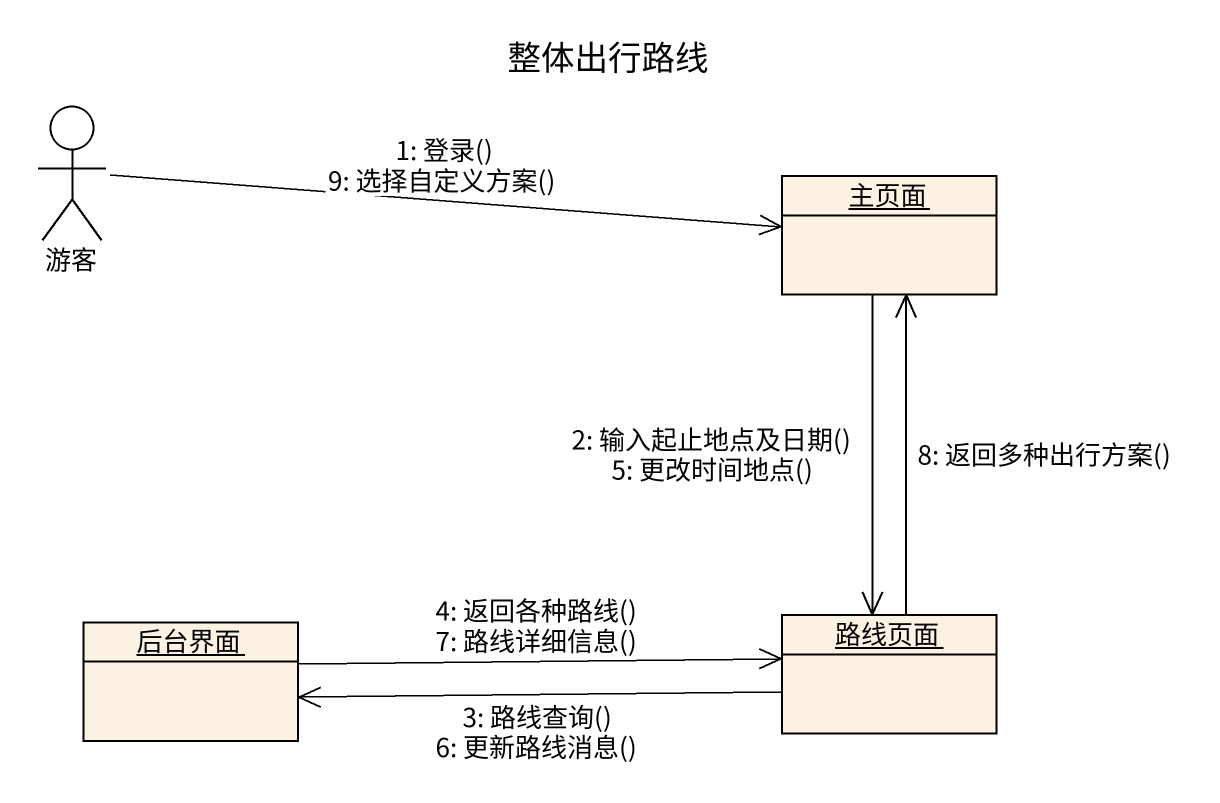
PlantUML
@startuml
title 整体出行路线
allowmixing
hide circle
hide empty members
actor 游客
object 主页面
object 后台界面
object 路线页面
游客 -right-> 主页面 : 1: 登录()\n9: 选择自定义方案()
主页面 --> 路线页面 : 2: 输入起止地点及日期()\n5: 更改时间地点()
路线页面 -left-> 后台界面 : 3: 路线查询()\n6: 更新路线消息()
后台界面 -right-> 路线页面 : 4: 返回各种路线()\n7: 路线详细信息()
路线页面 -up-> 主页面 : 8: 返回多种出行方案()
@enduml
